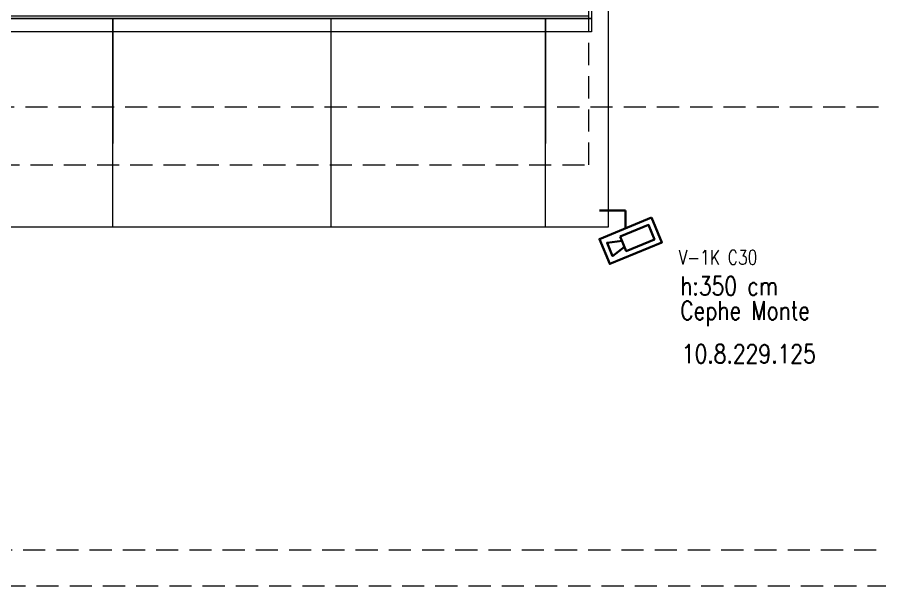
# Model space of a CAD drawing. Header units: metres. Extents: x -13933 to 152404, y -7861 to 21912.
# Drawn here: x 114523 to 115496, y -541 to 100 of the extents above; entities that cross this region are included whole.
import ezdxf

# ---------------------------------------------------------------- set-up
doc = ezdxf.new("R2010")
doc.units = ezdxf.units.M
doc.header["$LTSCALE"] = 100
doc.header["$MEASUREMENT"] = 0
doc.linetypes.add('DOT2', pattern=[0.125, 0, -0.125])
doc.linetypes.add('HIDDEN', pattern=[0.375, 0.25, -0.125])
for name, color, linetype, lineweight in [('06A', 9, 'Continuous', 9), ('06D', 9, 'Continuous', 9), ('15', 9, 'Continuous', 9), ('20', 9, 'DOT2', 9), ('DATA TAVAN', 160, 'Continuous', 30), ('E-HARİCİ KAMERA', 7, 'Continuous', 30), ('E-YAZI', 7, 'Continuous', 30)]:
    doc.layers.add(name, color=color, linetype=linetype, lineweight=lineweight)
doc.styles.add('E-YAZI', font='txttw.shx')

# ---------------------------------------------------------------- blocks, each defined once
blk = doc.blocks.new('p-harpusta-ust')
at = {"layer": '06A'}
for points in [[(2204.54, 3700), (712.54, 3700), (712.54, 3595), (729.54, 3595), (729.54, 3683), (2237.54, 3683), (2237.54, -103), (729.54, -103), (729.54, -3), (-30.46, -3), (-30.46, -20), (712.54, -20), (712.54, -120), (2204.54, -120)], [(2472.54, 3700), (2472.54, 3702), (2204.54, 3702), (2204.54, 3683)], [(2472.54, -120), (2472.54, 3700)], [(2472.54, 3631), (2237.54, 3631.02)], [(2237.54, 3631.02), (2378.54, 3631)], [(2472.54, 3389), (2237.54, 3389.02)], [(2472.54, 3143), (2237.54, 3143.02)], [(2237.54, 3143.02), (2378.54, 3143)]]:
    blk.add_lwpolyline(points, dxfattribs=at)
at = {"layer": '06D', "linetype": 'HIDDEN'}
blk.add_lwpolyline([(2234.54, -100), (2352.54, -100), (2402.54, -100), (2402.54, 3680), (2234.54, 3680)], dxfattribs=at)
at = {"layer": '06D'}
blk.add_lwpolyline([(2237.54, -103), (2237.54, 3683), (2252.54, 3683), (2252.54, -103), (2237.54, -103)], dxfattribs=at)
at = {"layer": '15'}
blk.add_lwpolyline([(729.54, 3595), (729.54, 3683), (2237.54, 3683), (2237.54, -103), (729.54, -103), (729.54, -3), (-30.46, -3), (-30.46, 0), (732.54, 0), (732.54, -100), (2234.54, -100), (2234.54, 3680), (732.54, 3680), (732.54, 3595)], close=True, dxfattribs=at)
blk = doc.blocks.new('100_HARİCİ KAMERA')
at = {"layer": 'E-HARİCİ KAMERA', "color": 4}
for points in [[(0, -1.9), (7.95, -1.9), (7.95, 1.9), (0, 1.9)], [(5.11, -1.1), (5.11, 1.1), (0.8, 1.1), (0.8, -1.1)]]:
    blk.add_lwpolyline(points, close=True, dxfattribs=at)
blk.add_lwpolyline([(5.11, 0.44), (7.15, 1.02), (7.15, -1.02), (5.11, -0.44)], dxfattribs=at)

msp = doc.modelspace()

# ---------------------------------------------------------------- linework, layer by layer
at = {"layer": '06D', "linetype": 'HIDDEN'}
msp.add_lwpolyline([(110607.48, -1.32), (110607.48, -541.32), (123032.48, -541.32), (123032.48, -1.32), (122992.48, -1.32), (122992.48, -501.32), (110647.48, -501.32), (110647.48, -1.32)], close=True, dxfattribs=at)
at = {"layer": '20', "linetype": 'HIDDEN'}
msp.add_lwpolyline([(123032.5, -1.32), (110607.5, -1.32)], dxfattribs=at)
at = {"layer": 'DATA TAVAN', "color": 2}
for p, q in [((115209.54, -117.86), (115180.14, -117.86)), ((115209.54, -138.03), (115209.54, -117.86))]:
    msp.add_line(p, q, dxfattribs=at)

# ---------------------------------------------------------------- block references
at = {"layer": '06D', "rotation": 269.9999999998917}
msp.add_blockref('p-harpusta-ust', (111488.31, 2336.22), dxfattribs=at)
at = {"layer": 'E-HARİCİ KAMERA', "xscale": 7.999999999999996, "yscale": 7.999999999999996, "zscale": 7.999999999999996, "rotation": 202.4351631105301}
msp.add_blockref('100_HARİCİ KAMERA', (115244.75, -139.91), dxfattribs=at)

# ---------------------------------------------------------------- texts
at = {"layer": 'E-YAZI', "color": 6, "style": 'E-YAZI', "width": 0.8}
msp.add_text('V-1K C30', height=16, dxfattribs=at).set_placement((115269.43, -178.77))
at = {"layer": 'E-YAZI', "color": 30, "style": 'E-YAZI', "width": 0.8}
for s, p in [('h:350 cm', (115271.36, -213.51)), ('Cephe Monte', (115271.36, -241.23))]:
    msp.add_text(s, height=21, dxfattribs=at).set_placement(p)
at = {"layer": 'E-YAZI', "color": 1, "style": 'E-YAZI', "width": 0.8}
msp.add_text('10.8.229.125', height=21, dxfattribs=at).set_placement((115273.06, -290.04))

doc.saveas('drawing.dxf')
